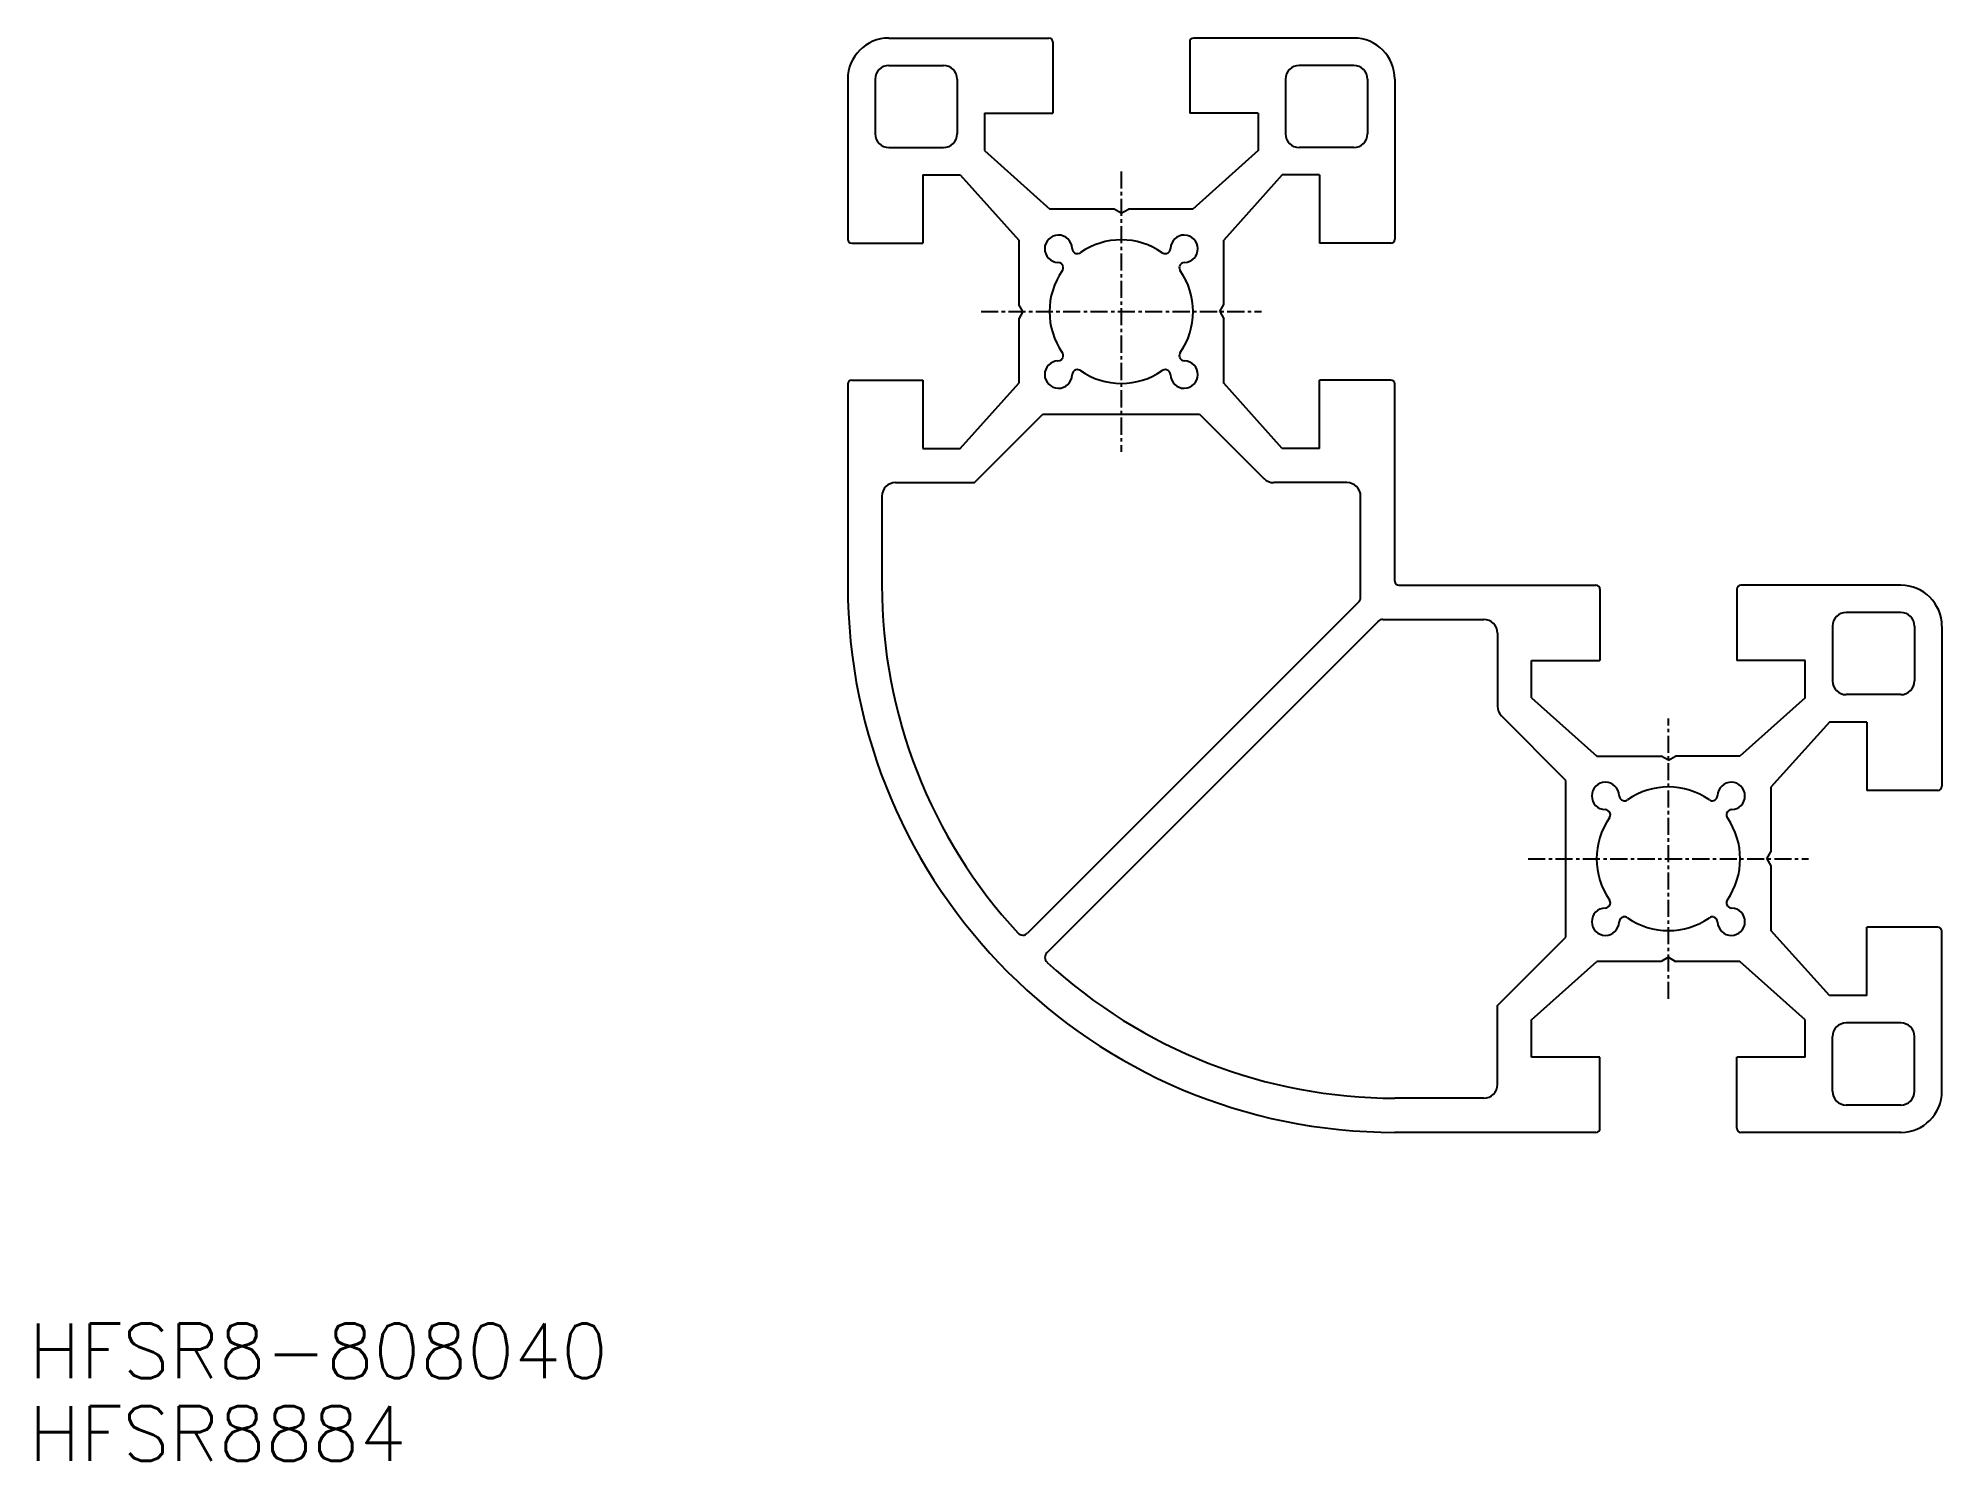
# Model space of a CAD drawing. Extents: x -79 to 60, y -84 to 20.
import ezdxf

# ---------------------------------------------------------------- set-up
doc = ezdxf.new("R2010")
doc.units = 0
doc.linetypes.add('CENTER', pattern=[2, 1.25, -0.25, 0.25, -0.25])
doc.layers.get('0').update_dxf_attribs({"linetype": 'CONTINUOUS'})
doc.layers.add('CENTER', color=1, linetype='CENTER')
doc.styles.get("Standard").update_dxf_attribs({"font": 'txt.shx', "bigfont": 'bigfont.shx'})

msp = doc.modelspace()

# ---------------------------------------------------------------- linework, layer by layer
at = {"color": 7, "linetype": 'CONTINUOUS'}
for p, q in [((-17, 20), (-5.3, 20)), ((-5, 19.7), (-5, 14.5)), ((5, 19.7), (5, 14.5)), ((17, 20), (5.3, 20)), ((-20, 17), (-20, 5.3)), ((-18, 17), (-18, 13)), ((-17, 18), (-13, 18)), ((-12, 17), (-12, 13)), ((12, 17), (12, 13)), ((17, 18), (13, 18)), ((18, 17), (18, 13)), ((20, 17), (20, 5.3)), ((-10, 14.5), (-10, 11.77)), ((-10, 14.5), (-5, 14.5)), ((10, 14.5), (5, 14.5)), ((10, 14.5), (10, 11.77)), ((-17, 12), (-13, 12)), ((-10, 11.77), (-5.23, 7.5)), ((10, 11.77), (5.23, 7.5)), ((17, 12), (13, 12)), ((-14.5, 10), (-11.77, 10)), ((-14.5, 10), (-14.5, 5)), ((-11.77, 10), (-7.5, 5.23)), ((11.77, 10), (7.5, 5.23)), ((14.5, 10), (11.77, 10)), ((14.5, 10), (14.5, 5)), ((-0.52, 7.5), (-5.23, 7.5)), ((0, 7.2), (-0.52, 7.5)), ((0, 7.2), (0.52, 7.5)), ((5.23, 7.5), (0.52, 7.5)), ((-19.7, 5), (-14.5, 5)), ((-7.5, 5.23), (-7.5, 0.52)), ((7.5, 0.52), (7.5, 5.23)), ((19.7, 5), (14.5, 5)), ((-7.2, 0), (-7.5, 0.52)), ((-7.2, 0), (-7.5, -0.52)), ((7.2, 0), (7.5, 0.52)), ((-7.5, -0.52), (-7.5, -5.23)), ((7.2, 0), (7.5, -0.52)), ((7.5, -5.23), (7.5, -0.52)), ((-20, -5.3), (-20, -20)), ((-19.7, -5), (-14.5, -5)), ((-14.5, -5), (-14.5, -10)), ((-11.77, -10), (-7.5, -5.23)), ((11.77, -10), (7.5, -5.23)), ((19.7, -5), (14.5, -5)), ((14.5, -10), (14.5, -5)), ((20, -19.7), (20, -5.3)), ((-10.73, -12.5), (-5.73, -7.5)), ((-5.73, -7.5), (5.73, -7.5)), ((5.73, -7.5), (10.44, -12.21)), ((-14.5, -10), (-11.77, -10)), ((14.5, -10), (11.77, -10)), ((-16.5, -12.5), (-10.73, -12.5)), ((16.5, -12.5), (11.15, -12.5)), ((-17.5, -13.5), (-17.5, -20)), ((17.5, -20.88), (17.5, -13.5)), ((20.3, -20), (34.7, -20)), ((35, -20.3), (35, -25.5)), ((45, -20.3), (45, -25.5)), ((57, -20), (45.3, -20)), ((17.35, -21.23), (-6.85, -45.43)), ((57, -22), (53, -22)), ((18.77, -22.65), (-5.43, -46.85)), ((19.12, -22.5), (26.5, -22.5)), ((27.5, -23.5), (27.5, -28.85)), ((52, -23), (52, -27)), ((58, -23), (58, -27)), ((60, -23), (60, -34.7)), ((30, -28.23), (30, -25.5)), ((30, -25.5), (35, -25.5)), ((50, -25.5), (45, -25.5)), ((50, -28.23), (50, -25.5)), ((30, -28.23), (34.77, -32.5)), ((50, -28.23), (45.23, -32.5)), ((57, -28), (53, -28)), ((32.5, -34.27), (27.79, -29.56)), ((51.77, -30), (47.5, -34.77)), ((54.5, -30), (51.77, -30)), ((54.5, -30), (54.5, -35)), ((34.77, -32.5), (39.48, -32.5)), ((40, -32.8), (39.48, -32.5)), ((40, -32.8), (40.52, -32.5)), ((45.23, -32.5), (40.52, -32.5)), ((32.5, -45.73), (32.5, -34.27)), ((47.5, -34.77), (47.5, -39.48)), ((59.7, -35), (54.5, -35)), ((47.2, -40), (47.5, -39.48)), ((47.2, -40), (47.5, -40.52)), ((47.5, -40.52), (47.5, -45.23)), ((27.5, -50.73), (32.5, -45.73)), ((51.77, -50), (47.5, -45.23)), ((59.7, -45), (54.5, -45)), ((54.5, -50), (54.5, -45)), ((60, -57), (60, -45.3)), ((40, -47.2), (39.48, -47.5)), ((40, -47.2), (40.52, -47.5)), ((30, -51.77), (34.77, -47.5)), ((39.48, -47.5), (34.77, -47.5)), ((45.23, -47.5), (40.52, -47.5)), ((50, -51.77), (45.23, -47.5)), ((54.5, -50), (51.77, -50)), ((27.5, -56.5), (27.5, -50.73)), ((30, -54.5), (30, -51.77)), ((50, -54.5), (50, -51.77)), ((57, -52), (53, -52)), ((52, -57), (52, -53)), ((58, -57), (58, -53)), ((35, -54.5), (30, -54.5)), ((35, -59.7), (35, -54.5)), ((50, -54.5), (45, -54.5)), ((45, -59.7), (45, -54.5)), ((26.5, -57.5), (20, -57.5)), ((57, -58), (53, -58)), ((34.7, -60), (20, -60)), ((57, -60), (45.3, -60))]:
    msp.add_line(p, q, dxfattribs=at)
for centre, radius, start, end in [((-17, 17), 3, 90, 180), ((-5.3, 19.7), 0.3, 0, 90), ((5.3, 19.7), 0.3, 90, 180), ((17, 17), 3, 0, 90), ((-17, 17), 1, 90, 180), ((-13, 17), 1, 0, 90), ((13, 17), 1, 90, 180), ((17, 17), 1, 0, 90), ((-17, 13), 1, 180, 270), ((-13, 13), 1, 270, 0), ((13, 13), 1, 180, 270), ((17, 13), 1, 270, 0), ((-4.6, 4.6), 1, 1.6015, 268.3985), ((-4.6, 4.6), 1, 1.6015, 268.3985), ((4.6, 4.6), 1, 271.6012, 178.3982), ((4.6, 4.6), 1, 271.6012, 178.3982), ((-19.7, 5.3), 0.3, 180, 270), ((-3.2, 4.64), 0.4, 181.5979, 253.1991), ((-3.2, 4.64), 0.4, 181.5979, 253.1991), ((-3.22, 4.64), 0.4, 256.8107, 304.7658), ((-3.22, 4.64), 0.4, 256.8107, 304.7658), ((0, 0), 5.25, 55.1989, 124.7594), ((0, 0), 5.25, 55.1989, 124.7594), ((3.22, 4.64), 0.4, 235.806, 283.1856), ((3.22, 4.64), 0.4, 235.806, 283.1856), ((3.2, 4.64), 0.4, 286.8009, 358.4021), ((3.2, 4.64), 0.4, 286.8009, 358.4021), ((19.7, 5.3), 0.3, 270, 0), ((0, 0), 5.25, 145.2041, 214.7832), ((0, 0), 5.25, 145.2041, 214.7832), ((-4.64, 3.2), 0.4, 16.8624, 88.3969), ((-4.64, 3.2), 0.4, 16.8624, 88.3969), ((-4.64, 3.22), 0.4, 325.7552, 13.2375), ((-4.64, 3.22), 0.4, 325.7552, 13.2375), ((4.64, 3.22), 0.4, 166.8244, 214.2597), ((4.64, 3.22), 0.4, 166.8244, 214.2597), ((4.64, 3.2), 0.4, 91.6016, 163.2058), ((4.64, 3.2), 0.4, 91.6016, 163.2058), ((0, 0), 5.25, 325.2168, 34.7959), ((0, 0), 5.25, 325.2168, 34.7959), ((-4.6, -4.6), 1, 91.6011, 358.3972), ((-4.6, -4.6), 1, 91.6011, 358.3972), ((-4.64, -3.2), 0.4, 271.6016, 343.1303), ((-4.64, -3.2), 0.4, 271.6016, 343.1303), ((-4.64, -3.22), 0.4, 346.7524, 34.4129), ((-4.64, -3.22), 0.4, 346.7524, 34.4129), ((4.6, -4.6), 1, 181.4774, 88.3986), ((4.6, -4.6), 1, 181.4774, 88.3986), ((4.64, -3.22), 0.4, 145.5722, 193.1857), ((4.64, -3.22), 0.4, 145.5722, 193.1857), ((4.64, -3.2), 0.4, 196.8021, 268.3985), ((4.64, -3.2), 0.4, 196.8021, 268.3985), ((-19.7, -5.3), 0.3, 90, 180), ((-3.2, -4.64), 0.4, 106.8021, 178.3984), ((-3.2, -4.64), 0.4, 106.8021, 178.3984), ((-3.22, -4.64), 0.4, 55.2706, 103.1827), ((-3.22, -4.64), 0.4, 55.2706, 103.1827), ((0, 0), 5.25, 235.2406, 304.8011), ((0, 0), 5.25, 235.2406, 304.8011), ((3.22, -4.64), 0.4, 76.8208, 124.1711), ((3.22, -4.64), 0.4, 76.8208, 124.1711), ((3.2, -4.64), 0.4, 1.9147, 73.1979), ((3.2, -4.64), 0.4, 1.9147, 73.1979), ((19.7, -5.3), 0.3, 0, 90), ((-16.5, -13.5), 1, 90, 180), ((11.15, -11.5), 1, 225, 270), ((16.5, -13.5), 1, 0, 90), ((20, -20), 40, 180, 270), ((20, -20), 37.5, 180, 222.6766), ((17, -20.88), 0.5, 315, 0), ((20.3, -19.7), 0.3, 180, 270), ((34.7, -20.3), 0.3, 0, 90), ((45.3, -20.3), 0.3, 90, 180), ((57, -23), 3, 0, 90), ((53, -23), 1, 90, 180), ((57, -23), 1, 0, 90), ((19.12, -23), 0.5, 90, 135), ((26.5, -23.5), 1, 360, 90), ((53, -27), 1, 180, 270), ((57, -27), 1, 270, 0), ((28.5, -28.85), 1, 180, 225), ((35.4, -35.4), 1, 1.6015, 268.3985), ((40, -40), 5.25, 55.1989, 124.7594), ((44.6, -35.4), 1, 271.6012, 178.3982), ((59.7, -34.7), 0.3, 270, 0), ((36.8, -35.36), 0.4, 181.5979, 253.1991), ((36.78, -35.36), 0.4, 256.8107, 304.7658), ((43.22, -35.36), 0.4, 235.806, 283.1856), ((43.2, -35.36), 0.4, 286.8009, 358.4021), ((40, -40), 5.25, 145.2041, 214.7832), ((35.36, -36.8), 0.4, 16.8624, 88.3969), ((35.36, -36.78), 0.4, 325.7552, 13.2375), ((44.64, -36.78), 0.4, 166.8244, 214.2597), ((44.64, -36.8), 0.4, 91.6016, 163.2058), ((40, -40), 5.25, 325.2168, 34.7959), ((35.36, -43.22), 0.4, 346.7524, 34.4129), ((44.64, -43.22), 0.4, 145.5722, 193.1857), ((35.4, -44.6), 1, 91.6011, 358.3972), ((35.36, -43.2), 0.4, 271.6016, 343.1303), ((36.8, -44.64), 0.4, 106.8021, 178.3984), ((36.78, -44.64), 0.4, 55.2706, 103.1827), ((40, -40), 5.25, 235.2406, 304.8011), ((43.22, -44.64), 0.4, 76.8208, 124.1711), ((43.2, -44.64), 0.4, 1.9147, 73.1979), ((44.6, -44.6), 1, 181.4774, 88.3986), ((44.64, -43.2), 0.4, 196.8021, 268.3985), ((-7.2, -45.08), 0.5, 222.6766, 315), ((59.7, -45.3), 0.3, 0, 90), ((-5.08, -47.2), 0.5, 135, 227.3234), ((20, -20), 37.5, 227.3234, 270), ((53, -53), 1, 90, 180), ((57, -53), 1, 0, 90), ((26.5, -56.5), 1, 270, 0), ((53, -57), 1, 180, 270), ((57, -57), 1, 270, 0), ((57, -57), 3, 270, 0), ((34.7, -59.7), 0.3, 270, 0), ((45.3, -59.7), 0.3, 180, 270)]:
    msp.add_arc(centre, radius, start, end, dxfattribs=at)
at = {"layer": 'CENTER', "color": 1, "linetype": 'CENTER'}
for p, q in [((0, 10.25), (0, -10.25)), ((-10.25, 0), (10.25, 0)), ((40, -50.25), (40, -29.75)), ((29.75, -40), (50.25, -40))]:
    msp.add_line(p, q, dxfattribs=at)

# ---------------------------------------------------------------- texts
at = {"color": 7, "linetype": 'CONTINUOUS'}
for s, p in [('HFSR8-808040', (-79.88, -77.97)), ('HFSR8884', (-79.88, -84.02))]:
    msp.add_text(s, height=4, dxfattribs=at).set_placement(p)

doc.saveas('drawing.dxf')
